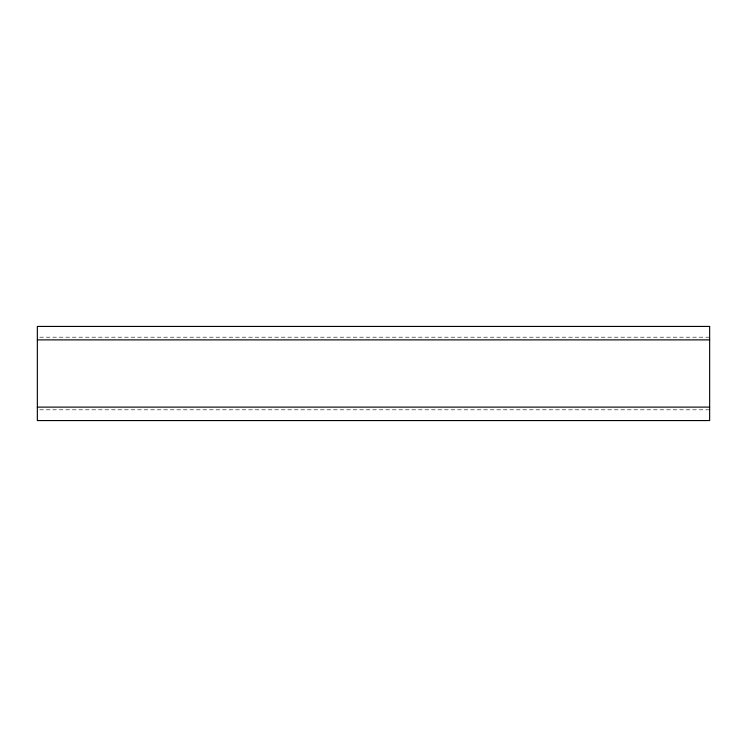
<?xml version="1.0" encoding="UTF-8"?>
<svg xmlns="http://www.w3.org/2000/svg" width="747" height="747" viewBox="0 0 747 747"><rect width="100%" height="100%" fill="white"/><g stroke="black" fill="none" stroke-linecap="round" stroke-linejoin="round"><path stroke-width="0.56" stroke-dasharray="3.73 2.8" d="M39.684 337.196L709.65 337.196M39.684 409.804L709.65 409.804"/><path stroke-width="1.12" d="M37.35 339.885L709.65 339.885M37.35 407.115L709.65 407.115M709.65 326.439L37.35 326.439L37.35 420.561L709.65 420.561L709.65 326.439"/></g></svg>
